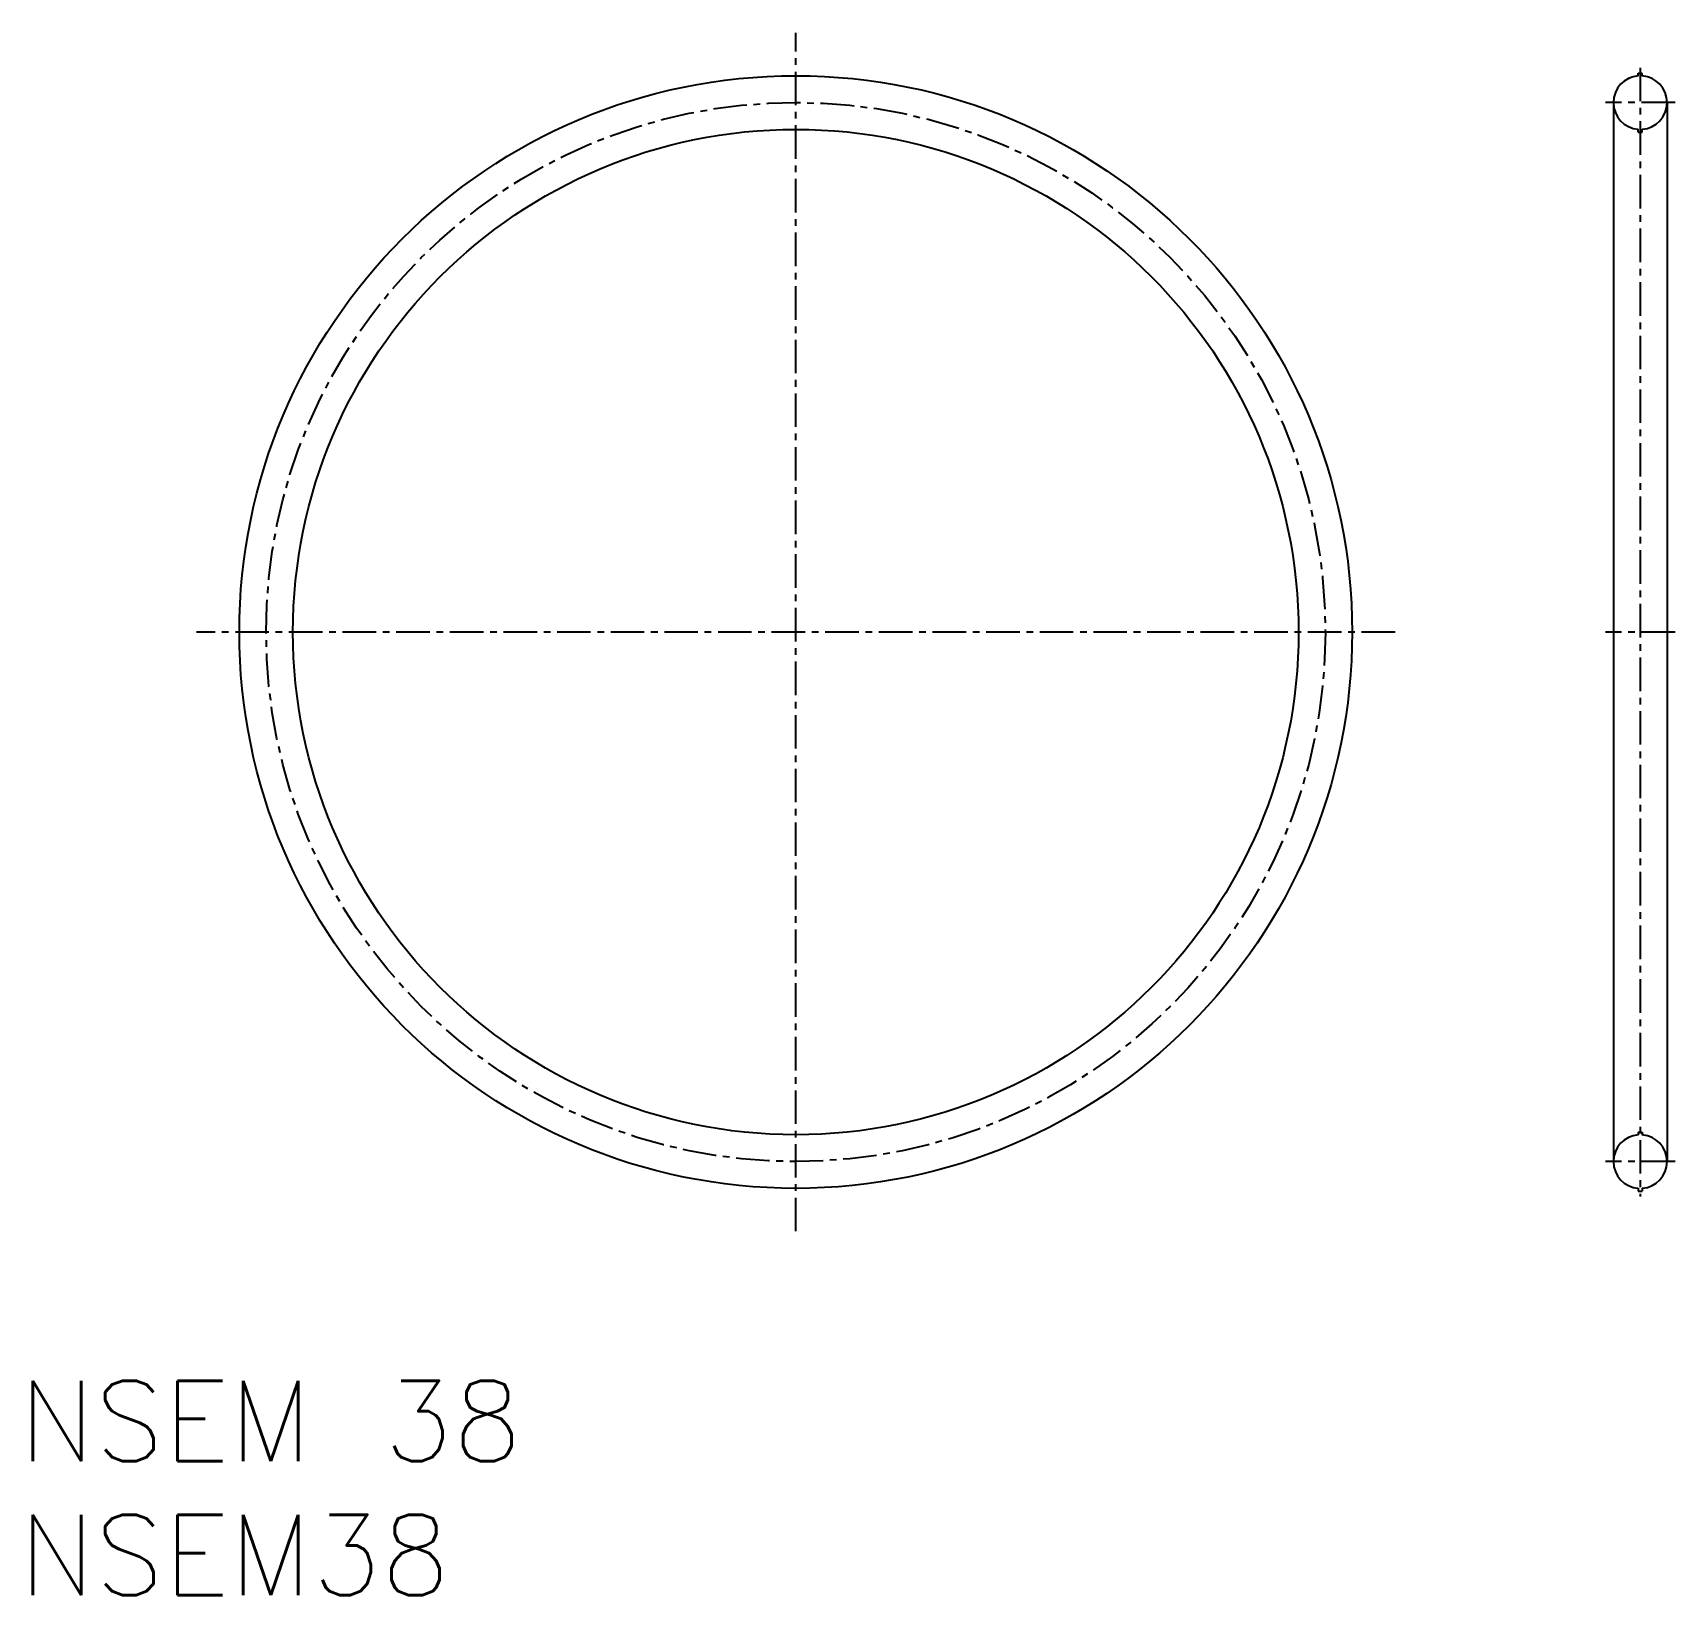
# Model space of a CAD drawing. Extents: x 0.5 to 61.8, y 0 to 58.3.
import ezdxf

# ---------------------------------------------------------------- set-up
doc = ezdxf.new("R2010")
doc.units = 0
doc.linetypes.add('CENTER', pattern=[2, 1.25, -0.25, 0.25, -0.25])
doc.layers.get('0').update_dxf_attribs({"linetype": 'CONTINUOUS'})
doc.layers.add('CENTER', color=1, linetype='CENTER')
doc.styles.get("Standard").update_dxf_attribs({"font": 'txt.shx'})

# ---------------------------------------------------------------- blocks, each defined once
blk = doc.blocks.new('*U2')
at = {"color": 7, "linetype": 'CONTINUOUS'}
blk.add_text('NSEM38', height=3, dxfattribs=at).set_placement((0, 0))
blk = doc.blocks.new('*U3')
at = {"color": 7, "linetype": 'CONTINUOUS'}
blk.add_text('NSEM 38', height=3, dxfattribs=at).set_placement((0, 5))

msp = doc.modelspace()

# ---------------------------------------------------------------- linework, layer by layer
at = {"color": 7, "linetype": 'CONTINUOUS'}
for p, q in [((60.386, 56.671), (60.386, 56.774)), ((60.386, 56.774), (60.536, 56.774)), ((60.536, 56.671), (60.536, 56.774)), ((59.461, 55.674), (59.461, 16.174)), ((61.461, 55.674), (61.461, 16.174)), ((60.386, 54.574), (60.386, 54.677)), ((60.386, 54.574), (60.536, 54.574)), ((60.536, 54.574), (60.536, 54.677)), ((60.386, 17.274), (60.386, 17.171)), ((60.386, 17.274), (60.536, 17.274)), ((60.536, 17.274), (60.536, 17.171)), ((60.386, 15.177), (60.386, 15.074)), ((60.386, 15.074), (60.536, 15.074)), ((60.536, 15.177), (60.536, 15.074))]:
    msp.add_line(p, q, dxfattribs=at)
for radius in [20.75, 18.75]:
    msp.add_circle((28.966, 35.924), radius, dxfattribs=at)
for centre, start, end in [((60.461, 55.674), 94.30122, 265.69878), ((60.461, 55.674), 274.30122, 85.69878), ((60.461, 16.174), 94.30122, 265.69878), ((60.461, 16.174), 274.30122, 85.69878)]:
    msp.add_arc(centre, 1, start, end, dxfattribs=at)
at = {"layer": 'CENTER', "color": 1, "linetype": 'CENTER'}
for p, q in [((28.966, 13.575), (28.966, 58.274)), ((60.461, 56.974), (60.461, 14.874)), ((61.761, 55.674), (59.161, 55.674)), ((51.316, 35.924), (6.616, 35.924)), ((61.761, 35.924), (59.161, 35.924)), ((61.761, 16.174), (59.161, 16.174))]:
    msp.add_line(p, q, dxfattribs=at)
msp.add_circle((28.966, 35.924), 19.75, dxfattribs=at)

# ---------------------------------------------------------------- block references
at = {"color": 7, "linetype": 'CONTINUOUS'}
for name in ['*U3', '*U2']:
    msp.add_blockref(name, (0, 0), dxfattribs=at)

doc.saveas('drawing.dxf')
